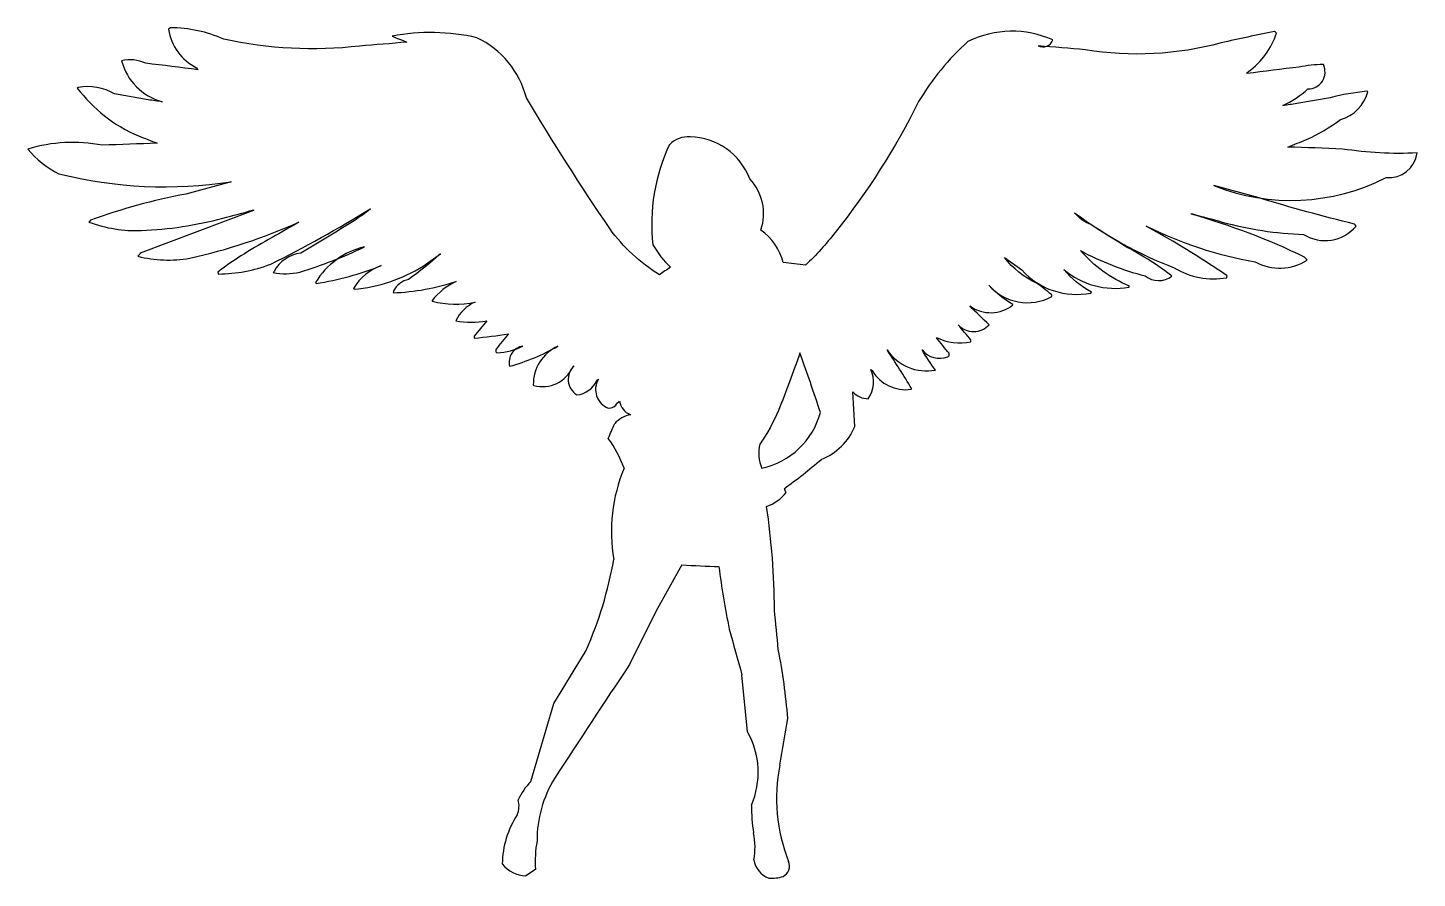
# Model space of a CAD drawing. Extents: x -70 to 187, y -48 to 110.
import ezdxf

# ---------------------------------------------------------------- set-up
doc = ezdxf.new("R2010")
doc.units = 0
doc.header["$MEASUREMENT"] = 0
doc.layers.add('_____1', color=7, linetype='Continuous')

msp = doc.modelspace()

# ---------------------------------------------------------------- linework, layer by layer
at = {"layer": '_____1', "color": 0}
for p, q in [((83.25, 35.72), (82.85, 42.1)), ((51.2, 10.05), (46.37, 1.41)), ((46.37, 1.41), (41.54, -8.4)), ((27.49, -15.57), (33.49, -5.76)), ((63.35, -20.84), (62.33, -10.3)), ((23.24, -30.07), (27.49, -15.57)), ((24.12, -46.32), (22.36, -47.49))]:
    msp.add_line(p, q, dxfattribs=at)
for points in [[(47.06, 63.81, -0.097096), (37.87, 72.34, -0.01432), (22.43, 96.56, 0.21968), (13.29, 107.7, 0.10281), (-2.42, 107.98, 0.00755), (0.32, 106.88, -0.00403), (-8.45, 106.15, -0.08389), (-33.58, 107.43, 0.10329), (-43.45, 109.53, -0.03397), (-43.82, 109.25, 0.24623), (-38.61, 102.13, 0.01554), (-38.34, 101.77)], [(151.05, 106.73, -0.10739), (125.92, 105.45, 0.00406), (117.15, 106.18, 0.43766), (119.89, 107.28, 0.22214), (104.17, 107, 0.07564), (95.04, 95.85, -0.05257), (79.59, 71.64, -0.038019), (74.13, 65.58, 0.13241)], [(82.85, 42.1, 0.205034), (85.72, 40.84, 0.27564), (86.17, 46.24, -0.02083), (86.45, 46.05, 0.30209), (93.66, 42.58), (93.76, 42.67, 0.01178), (89.19, 49.89, 0.3017), (98.14, 46.15, -0.02126), (95.67, 49.89, 0.33111), (100.43, 48.61, -0.02585), (100.7, 48.79), (100.7, 49.25, -0.01157), (98.33, 52.17, 0.16085), (104.73, 51.35), (104.73, 51.72, -0.00323), (102.34, 54.55, 0.44712), (108.1, 54.55, -0.01488), (104.54, 58.02, 0.33855), (112.49, 58.21), (112.49, 58.3, -0.07333), (108.01, 61.86, 0.34782), (119.71, 59.76, 0.00615), (119.62, 60.13, 0.02038), (116.87, 62.23, -0.12041), (110.94, 66.98), (114.14, 64.69, 0.26435), (126.93, 60.4), (127.02, 60.58, -0.09679), (121.9, 64.78, 0.22454), (133.96, 61.5), (134.05, 61.68, -0.115), (125.01, 68.26, 0.06231), (136.98, 63.6, 0.34353), (141.91, 63.51), (141.73, 63.69, 0.02946), (136.8, 67.07, -0.01909), (126.93, 73.1, -0.13748), (123.91, 75.29, 0.06877), (142.37, 65.06, 0.17863), (152.06, 63.23, -0.0081), (152.15, 63.6, 0.01461), (142.1, 70), (137.16, 72.82, 0.06965), (157.35, 66.16, 0.27313), (166.95, 66.52, -0.00979), (166.49, 67.07, 0.04212), (145.57, 75.02), (145.57, 75.11, -0.00316), (151.23, 73.56, 0.05957), (166.31, 71.27, 0.37832), (176, 72.82, 0.04348), (175.72, 73.19, -0.01513), (158.09, 78.03), (149.68, 80.32, 0.21582), (181.57, 81.78, 0.40398), (187.33, 86.35, -0.05008), (173.53, 87.08, 0.00398), (163.39, 87.45, -0.00399), (166.86, 88.82, 0.04373), (173.15, 92.52, 0.26421), (178.19, 97.68), (178.01, 97.77, 0.03607), (171.24, 96.59), (165.03, 95.49, 0.00243), (162.47, 95.12, 0.07086), (167.1, 98.22, 0.55529), (169.96, 102.71, 0.05246), (165.49, 102.25, 0.0035), (155.8, 101.06, 0.0309), (156.07, 101.43, 0.1601), (161.29, 108.55, 0.03382), (160.92, 108.83, 0.00812), (151.05, 106.73)], [(-38.34, 101.77, 0.00352), (-48.02, 102.95, 0.17269), (-52.5, 103.41, 0.26499), (-45, 95.83, 0.00438), (-47.56, 96.19), (-53.78, 97.29, 0.17589), (-60.54, 98.48), (-60.72, 98.38, 0.12995), (-49.39, 89.52, -0.00243), (-45.92, 88.15, 0.00371), (-56.06, 87.78, 0.125), (-69.86, 87.05, 0.09949), (-64.1, 82.49, 0.09969), (-32.21, 81.02), (-40.62, 78.74, 0.03986), (-58.26, 73.89, -0.04504), (-58.53, 73.53, 0.0958), (-48.84, 71.98, 0.05401), (-33.76, 74.26, 0.00289), (-28.1, 75.81), (-28.1, 75.72), (-49.03, 67.77, 0.00997), (-49.48, 67.22, 0.10517), (-39.89, 66.86, 0.0513), (-19.7, 73.53, -0.00492), (-24.63, 70.7, 0.0363), (-34.68, 64.3, 0.0097), (-34.59, 63.93, 0.08931), (-24.9, 65.76, 0.02149), (-6.44, 75.99, -0.02218), (-9.46, 73.8, -0.00405), (-19.33, 67.77, 0.25594), (-24.26, 64.39), (-24.44, 64.21, 0.11149), (-19.51, 64.3, 0.04001), (-7.54, 68.96, 0.20302), (-16.58, 62.38), (-16.5, 62.2, 0.05938), (-4.44, 65.49, 0.17502), (-9.55, 61.28), (-9.46, 61.1, 0.11522), (3.33, 65.4), (6.53, 67.68, -0.03249), (0.59, 62.93, 0.22352), (-2.15, 60.83, -0.00668), (-2.24, 60.46, 0.07144), (9.46, 62.57, 0.12158), (4.97, 59), (4.97, 58.91, 0.12001), (12.93, 58.73, 0.18001), (9.36, 55.25, 0.08345), (15.12, 55.25), (12.74, 52.42), (12.74, 52.06, 0.02369), (19.14, 52.88, 0.00452), (16.77, 49.95), (16.77, 49.5, 0.00934), (17.04, 49.32, 0.09827), (21.79, 50.59, 0.43334), (19.32, 46.85, 0.06269), (28.28, 50.59, 0.29648), (23.71, 43.38), (23.8, 43.29, 0.3725), (31.02, 46.76, 0.02333), (31.29, 46.94, 0.49861), (31.75, 41.55, 0.27335), (35.5, 44.29, -0.00806), (35.77, 44.47, 0.4639), (37.6, 39.08, 0.26397), (39.33, 40.08, 0.01167), (39.7, 40.36, 0.26099), (41.62, 37.9, 0.00591), (41.72, 37.87, 0.16251)], [(69.12, 38.65, -0.04579), (65.67, 32.44, 0.17475), (66.02, 27.96, 0.27942), (76.87, 38.3, 0.00471), (73.08, 49.33, -0.00445), (69.12, 38.65)]]:
    msp.add_lwpolyline(points, format="xyb", dxfattribs=at)
for centre, radius, start, end in [((80.09, 73.18), 34.46, 154.6425, 186.4293), ((52.37, 84.45), 4.88, 85.5743, 134.3705), ((52.58, 77.36), 11.95, 20.5672, 89.2336), ((56.88, 75.09), 9.46, 341.4616, 43.1828), ((59.68, 63.43), 10.62, 14.2884, 54.5539), ((60.59, 77.63), 16.91, 209.393, 227.338), ((195.34, -156.54), 265.6, 123.4024, 123.9387), ((40.73, -206.89), 274.51, 83.0118, 83.884), ((-203.84, 140.66), 264.14, 336.0597, 336.7129), ((42.67, 32.72), 5.25, 100.4562, 137.862), ((21.89, 21.6), 19.68, 18.857, 37.1185), ((72.8, 40.11), 11.33, 291.9124, 337.1962), ((-5.95, 127.83), 128.59, 306.2867, 310.1916), ((68.76, 16.24), 30.58, 157.46, 189.7272), ((64.38, 28.22), 7.74, 288.8518, 322.2236), ((66.5, 21.92), 4.29, 21.2833, 31.6444), ((-63.41, 1.38), 131.75, 0.1397, 8.5179), ((-33.45, 23.81), 73.18, 336.1642, 349.9763), ((74.61, 476.1), 466.63, 267.1248, 267.9705), ((216.64, 29.9), 159.84, 187.241, 191.4437), ((-452.63, -54.12), 523.95, 5.3118, 6.1162), ((730.92, 178.77), 694.8, 195.06401, 195.79052), ((-48.06, -28.26), 119.3, 4.7643, 10.9439), ((1757.09, -1155.38), 2063.66, 146.23427, 146.93557), ((-396.2, 56.37), 472.96, 349.8484, 350.9095), ((50.17, -28.38), 15.18, 336.3968, 29.766), ((100.68, -33.17), 31.93, 168.8476, 201.4697), ((33.11, -39.43), 13.61, 136.5041, 153.8385), ((46.57, -40.98), 22.16, 148.729, 180.1667), ((16.99, -34.62), 4.08, 337.0049, 16.9345), ((95.68, -34.58), 31.59, 179.7937, 189.0842), ((35.05, -45.56), 17.09, 146.8364, 179.0901), ((44.14, -44.79), 20.08, 169.2573, 184.3592), ((52.36, -42.17), 12.4, 348.87, 12.129), ((22.32, -42.09), 5.4, 216.3564, 270.4477), ((68.82, -43.84), 4.35, 189.4925, 249.6551), ((68.96, -45.69), 2.18, 296.831, 22.6007), ((67.93, -41.5), 6.45, 264.5046, 288.2202)]:
    msp.add_arc(centre, radius, start, end, dxfattribs=at)

doc.saveas('drawing.dxf')
